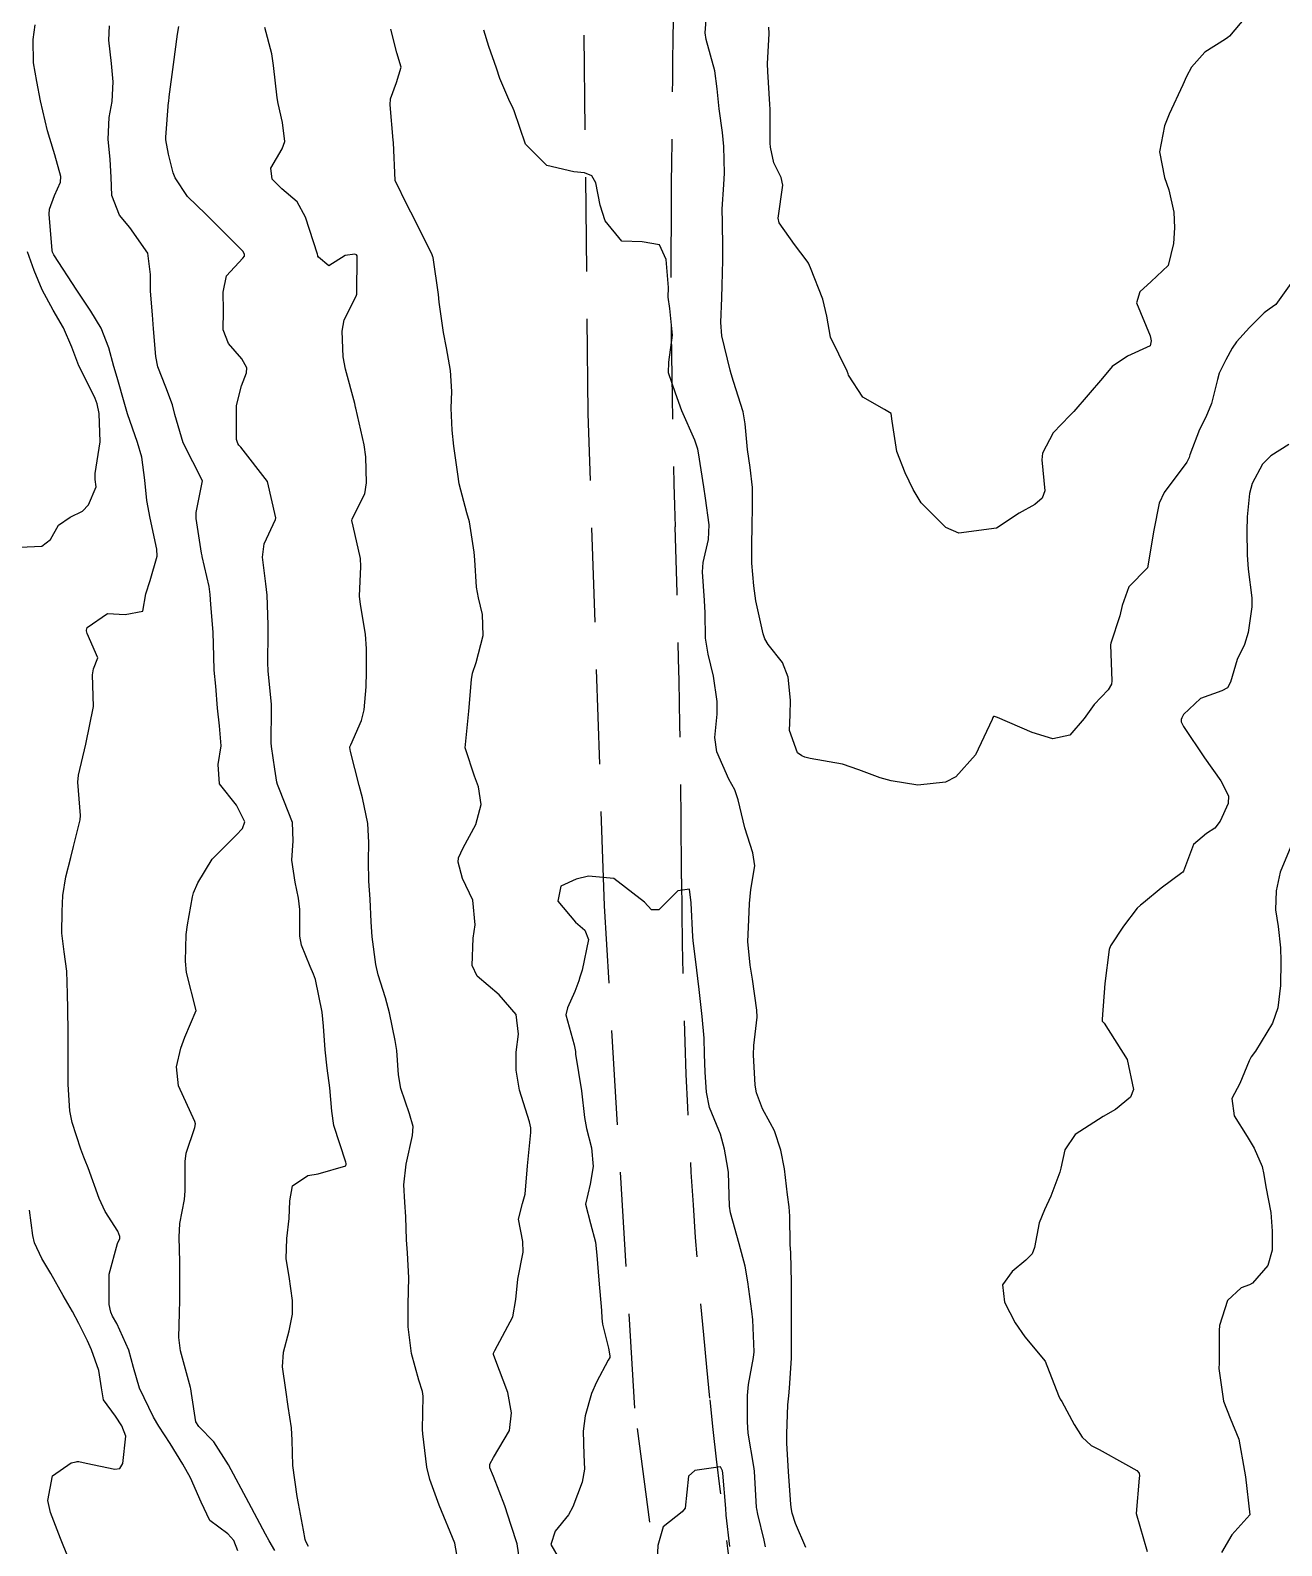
# Model space of a CAD drawing. Header units: metres. Extents: x 298520 to 308411, y 7433745 to 7450750.
# Drawn here: x 305179.6 to 305245.7, y 7438312.4 to 7438392.5 of the extents above; entities that cross this region are included whole.
import ezdxf

# ---------------------------------------------------------------- set-up
doc = ezdxf.new("R2010")
doc.units = ezdxf.units.M
doc.header["$LTSCALE"] = 10
doc.linetypes.add('DASHED', pattern=[0.75, 0.5, -0.25])
for name, color, linetype in [('Curvas de Nivel 1m', 11, 'Continuous'), ('Curvas de Nivel 5m', 15, 'Continuous'), ('Vias Secundárias', 230, 'DASHED')]:
    doc.layers.add(name, color=color, linetype=linetype)

msp = doc.modelspace()

# ---------------------------------------------------------------- linework, layer by layer
at = {"layer": 'Curvas de Nivel 1m', "flags": 128}
for points, elevation in [([(305246.793, 7438380), (305245.382, 7438378.021), (305245.028, 7438377.767), (305244.766, 7438377.581), (305243.984, 7438376.808), (305243.295, 7438376.044), (305243.067, 7438375.719), (305242.733, 7438375.103), (305242.386, 7438374.393), (305242.291, 7438374.054), (305241.988, 7438372.78), (305241.676, 7438372.06), (305241.343, 7438371.413), (305240.841, 7438370.068), (305240.801, 7438369.94), (305240.669, 7438369.688), (305239.479, 7438368.088), (305239.217, 7438367.518), (305238.939, 7438366.095), (305238.603, 7438364.1), (305237.615, 7438363.087), (305237.255, 7438362.113), (305237.127, 7438361.562), (305236.658, 7438360.119), (305236.646, 7438360.025), (305236.717, 7438358.118), (305236.697, 7438357.951), (305236.526, 7438357.644), (305235.776, 7438356.869), (305235.243, 7438356.139), (305234.494, 7438355.256), (305233.599, 7438355.052), (305232.495, 7438355.401), (305230.663, 7438356.188), (305230.504, 7438356.247), (305230.453, 7438356.241), (305230.42, 7438356.191), (305230.394, 7438356.084), (305229.508, 7438354.205), (305228.471, 7438353.057), (305227.924, 7438352.77), (305226.467, 7438352.611), (305225.049, 7438352.841), (305224.47, 7438352.998), (305223.337, 7438353.419), (305222.477, 7438353.72), (305220.762, 7438354.025), (305220.481, 7438354.096), (305220.329, 7438354.159), (305220.099, 7438354.316), (305219.676, 7438355.503), (305219.705, 7438356.322), (305219.735, 7438357.101), (305219.599, 7438358.324), (305219.309, 7438359.097), (305218.55, 7438360.037), (305218.371, 7438360.342), (305218.282, 7438360.617), (305217.899, 7438362.347), (305217.785, 7438363.154), (305217.683, 7438364.349), (305217.684, 7438365.277), (305217.703, 7438366.349), (305217.722, 7438367.264), (305217.727, 7438368.349), (305217.603, 7438369.411), (305217.458, 7438370.352), (305217.329, 7438371.718), (305217.231, 7438372.355), (305216.719, 7438373.947), (305216.593, 7438374.361), (305216.543, 7438374.543), (305216.097, 7438376.366), (305216.05, 7438377.071), (305216.099, 7438378.367), (305216.121, 7438379.025), (305216.15, 7438380.366), (305216.151, 7438381.018), (305216.131, 7438382.367), (305216.127, 7438383.07), (305216.203, 7438384.366), (305216.241, 7438384.974), (305216.208, 7438386.367), (305216.132, 7438387.109), (305215.955, 7438388.369), (305215.846, 7438389.428), (305215.725, 7438390.372), (305215.278, 7438392.028), (305215.224, 7438392.377), (305215.335, 7438393.999)], 733), ([(305190.516, 7438312.123), (305190.301, 7438312.667), (305189.986, 7438313.02), (305189.039, 7438313.73), (305188.588, 7438314.691), (305188.022, 7438315.985), (305187.618, 7438316.704), (305186.947, 7438317.808), (305186.35, 7438318.717), (305186.058, 7438319.201), (305185.325, 7438320.727), (305185.009, 7438321.811), (305184.763, 7438322.733), (305184.117, 7438324.147), (305183.902, 7438324.525), (305183.812, 7438324.745), (305183.724, 7438325.152), (305183.724, 7438326.746), (305184.169, 7438328.374), (305184.28, 7438328.631), (305184.286, 7438328.739), (305184.176, 7438329.033), (305183.504, 7438330.068), (305183.194, 7438330.755), (305182.608, 7438332.373), (305182.452, 7438332.767), (305182.388, 7438332.931), (305182.229, 7438333.36), (305181.773, 7438334.775), (305181.635, 7438335.393), (305181.555, 7438336.777), (305181.552, 7438337.506), (305181.548, 7438338.777), (305181.551, 7438339.526), (305181.529, 7438340.778), (305181.521, 7438341.582), (305181.488, 7438342.779), (305181.337, 7438343.797), (305181.217, 7438344.781), (305181.229, 7438345.933), (305181.273, 7438346.781), (305181.425, 7438347.757), (305181.687, 7438348.777), (305181.837, 7438349.357), (305182.189, 7438350.772), (305182.202, 7438351.006), (305182.069, 7438352.774), (305182.1, 7438353.14), (305182.483, 7438354.77), (305182.89, 7438356.764), (305182.848, 7438358.445), (305182.892, 7438358.765), (305183.118, 7438359.341), (305182.551, 7438360.626), (305182.523, 7438360.77), (305182.526, 7438360.797), (305182.556, 7438360.949), (305183.632, 7438361.689), (305184.566, 7438361.629), (305185.494, 7438361.806), (305185.66, 7438362.729), (305185.886, 7438363.431), (305186.265, 7438364.723), (305186.247, 7438365.083), (305185.879, 7438366.727), (305185.708, 7438367.658), (305185.613, 7438368.73), (305185.442, 7438369.955), (305185.224, 7438370.734), (305184.695, 7438372.245), (305184.548, 7438372.742), (305184.136, 7438374.168), (305183.963, 7438374.751), (305183.709, 7438375.732), (305183.296, 7438376.762), (305182.756, 7438377.663), (305182.018, 7438378.778), (305180.791, 7438380.642), (305180.725, 7438380.791), (305180.701, 7438380.885), (305180.549, 7438382.793), (305180.564, 7438383.054), (305180.833, 7438383.782), (305181.142, 7438384.485), (305181.162, 7438384.787), (305180.854, 7438385.937), (305180.577, 7438386.793), (305180.453, 7438387.21), (305180.098, 7438388.798), (305179.889, 7438389.814), (305179.728, 7438390.802), (305179.701, 7438392.033), (305179.804, 7438392.801)], 727), ([(305192.481, 7438312.14), (305192.178, 7438312.648), (305191.986, 7438313.001), (305191.105, 7438314.659), (305190.033, 7438316.67), (305189.258, 7438317.895), (305188.466, 7438318.694), (305188.301, 7438318.941), (305188.07, 7438320.448), (305188.028, 7438320.7), (305188.012, 7438320.762), (305187.496, 7438322.706), (305187.409, 7438323.408), (305187.446, 7438324.707), (305187.46, 7438325.38), (305187.461, 7438326.707), (305187.461, 7438327.406), (305187.423, 7438328.708), (305187.457, 7438329.43), (305187.696, 7438330.705), (305187.743, 7438331.161), (305187.73, 7438332.705), (305187.782, 7438333.15), (305188.241, 7438334.508), (305188.275, 7438334.7), (305188.245, 7438334.824), (305187.387, 7438336.709), (305187.272, 7438337.721), (305187.515, 7438338.708), (305187.726, 7438339.278), (305188.313, 7438340.7), (305187.816, 7438342.705), (305187.758, 7438343.297), (305187.798, 7438344.706), (305187.855, 7438345.221), (305188.119, 7438346.703), (305188.181, 7438346.916), (305188.4, 7438347.445), (305189.164, 7438348.689), (305190.426, 7438349.968), (305190.775, 7438350.321), (305190.894, 7438350.665), (305190.446, 7438351.551), (305189.555, 7438352.684), (305189.48, 7438353.692), (305189.648, 7438354.683), (305189.551, 7438355.742), (305189.451, 7438356.686), (305189.365, 7438357.842), (305189.275, 7438358.689), (305189.254, 7438359.403), (305189.222, 7438360.69), (305189.101, 7438362.166), (305189.054, 7438362.693), (305188.997, 7438363.104), (305188.636, 7438364.699), (305188.632, 7438364.728), (305188.605, 7438364.871), (305188.313, 7438366.703), (305188.314, 7438367.017), (305188.653, 7438368.7), (305187.628, 7438370.71), (305187.198, 7438372.213), (305187.071, 7438372.716), (305186.712, 7438373.659), (305186.301, 7438374.724), (305186.178, 7438375.276), (305186.059, 7438376.727), (305186.005, 7438377.476), (305185.905, 7438378.729), (305185.902, 7438379.609), (305185.761, 7438380.73), (305184.813, 7438382.087), (305184.273, 7438382.748), (305183.858, 7438383.779), (305183.82, 7438384.755), (305183.777, 7438385.681), (305183.662, 7438386.758), (305183.726, 7438387.912), (305183.877, 7438388.755), (305183.939, 7438389.79), (305183.849, 7438390.756), (305183.696, 7438391.994), (305183.736, 7438392.758)], 728), ([(305194.251, 7438312.354), (305194.109, 7438312.628), (305194.084, 7438312.728), (305193.989, 7438313.215), (305193.72, 7438314.633), (305193.652, 7438314.99), (305193.43, 7438316.636), (305193.399, 7438317.982), (305193.354, 7438318.63), (305193.185, 7438319.754), (305193.059, 7438320.635), (305192.883, 7438321.846), (305192.93, 7438322.638), (305193.237, 7438323.756), (305193.404, 7438324.631), (305193.412, 7438325.353), (305193.242, 7438326.634), (305193.083, 7438327.557), (305193.102, 7438328.636), (305193.239, 7438329.69), (305193.261, 7438330.634), (305193.412, 7438331.424), (305194.213, 7438331.973), (305194.767, 7438332.062), (305196.221, 7438332.474), (305196.244, 7438332.578), (305196.243, 7438332.6), (305196.224, 7438332.675), (305195.595, 7438334.606), (305195.497, 7438335.364), (305195.387, 7438336.609), (305195.24, 7438337.654), (305195.129, 7438338.612), (305195.053, 7438339.865), (305194.981, 7438340.613), (305194.621, 7438342.335), (305194.525, 7438342.618), (305194.347, 7438343.025), (305193.88, 7438344.149), (305193.794, 7438344.629), (305193.791, 7438346.043), (305193.734, 7438346.63), (305193.554, 7438347.474), (305193.379, 7438348.636), (305193.453, 7438349.664), (305193.404, 7438350.635), (305192.728, 7438352.376), (305192.611, 7438352.648), (305192.587, 7438352.771), (305192.471, 7438353.451), (305192.3, 7438354.652), (305192.284, 7438354.853), (305192.302, 7438356.652), (305192.292, 7438356.866), (305192.122, 7438358.654), (305192.108, 7438359.084), (305192.132, 7438360.654), (305192.128, 7438361.086), (305192.064, 7438362.655), (305191.998, 7438363.247), (305191.818, 7438364.658), (305191.904, 7438365.363), (305192.503, 7438366.651), (305192.532, 7438366.743), (305192.092, 7438368.656), (305190.671, 7438370.477), (305190.578, 7438370.578), (305190.519, 7438370.672), (305190.458, 7438370.891), (305190.455, 7438372.674), (305190.713, 7438373.727), (305190.979, 7438374.409), (305190.989, 7438374.667), (305190.728, 7438375.147), (305190.02, 7438375.965), (305189.753, 7438376.685), (305189.756, 7438377.682), (305189.751, 7438378.68), (305189.92, 7438379.54), (305190.791, 7438380.477), (305190.876, 7438380.585), (305190.878, 7438380.669), (305190.795, 7438380.82), (305188.939, 7438382.689), (305188.824, 7438382.792), (305187.863, 7438383.735), (305187.212, 7438384.714), (305187.11, 7438384.981), (305186.855, 7438385.975), (305186.716, 7438386.721), (305186.717, 7438386.87), (305186.863, 7438388.72), (305186.866, 7438388.748), (305186.896, 7438389.007), (305187.118, 7438390.717), (305187.336, 7438392.315), (305187.404, 7438392.713)], 729), ([(305205.507, 7438310.939), (305205.285, 7438312.49), (305204.967, 7438313.47), (305204.626, 7438314.501), (305204.026, 7438316.058), (305203.842, 7438316.512), (305203.842, 7438316.705), (305204.038, 7438317.064), (305204.887, 7438318.497), (305204.99, 7438319.424), (305204.784, 7438320.499), (305204.1, 7438322.305), (305204.035, 7438322.511), (305204.034, 7438322.581), (305204.105, 7438322.715), (305205.053, 7438324.496), (305205.219, 7438325.412), (305205.314, 7438326.493), (305205.6, 7438327.921), (305205.59, 7438328.489), (305205.359, 7438329.667), (305205.567, 7438330.489), (305205.7, 7438330.988), (305205.831, 7438332.486), (305206.006, 7438334.249), (305206.011, 7438334.482), (305205.927, 7438334.804), (305205.414, 7438336.489), (305205.229, 7438337.545), (305205.239, 7438338.491), (305205.353, 7438339.439), (305205.227, 7438340.491), (305204.328, 7438341.516), (305203.178, 7438342.517), (305202.897, 7438343.071), (305202.95, 7438344.521), (305203.066, 7438345.216), (305202.935, 7438346.522), (305202.4, 7438347.679), (305202.166, 7438348.532), (305202.189, 7438348.759), (305202.421, 7438349.29), (305203.106, 7438350.52), (305203.373, 7438351.592), (305203.233, 7438352.518), (305203.028, 7438353.082), (305202.547, 7438354.529), (305202.543, 7438354.588), (305202.726, 7438356.527), (305202.863, 7438358.189), (305202.927, 7438358.524), (305203.119, 7438359.102), (305203.49, 7438360.516), (305203.457, 7438361.63), (305203.243, 7438362.52), (305203.141, 7438363.074), (305203.039, 7438364.523), (305203.011, 7438364.928), (305202.759, 7438366.528), (305202.63, 7438367.002), (305202.226, 7438368.534), (305202.14, 7438369.053), (305201.941, 7438370.537), (305201.84, 7438371.384), (305201.803, 7438372.539), (305201.822, 7438373.429), (305201.765, 7438374.54), (305201.551, 7438375.725), (305201.387, 7438376.544), (305201.17, 7438378.143), (305201.12, 7438378.547), (305200.842, 7438380.5), (305200.831, 7438380.55), (305200.794, 7438380.65), (305199.835, 7438382.565), (305199.492, 7438383.232), (305198.843, 7438384.58), (305198.744, 7438386.581), (305198.734, 7438386.712), (305198.576, 7438388.583), (305198.586, 7438388.894), (305198.905, 7438389.763), (305199.149, 7438390.576), (305198.924, 7438391.334), (305198.607, 7438392.583)], 731), ([(305243.771, 7438393.218), (305242.935, 7438392.217), (305242.846, 7438392.139), (305242.72, 7438392.052), (305241.634, 7438391.355), (305240.918, 7438390.568), (305240.664, 7438390.074), (305240.463, 7438389.631), (305239.746, 7438388.087), (305239.501, 7438387.473), (305239.233, 7438386.094), (305239.505, 7438384.745), (305239.725, 7438384.087), (305239.998, 7438382.91), (305240.031, 7438382.082), (305239.975, 7438381.253), (305239.691, 7438380.087), (305238.784, 7438379.238), (305238.201, 7438378.684), (305238.021, 7438378.108), (305238.747, 7438376.373), (305238.793, 7438376.099), (305238.74, 7438375.842), (305237.548, 7438375.298), (305236.729, 7438374.739), (305236.213, 7438374.128), (305234.705, 7438372.367), (305234.603, 7438372.252), (305234.496, 7438372.152), (305233.619, 7438371.231), (305233.05, 7438370.166), (305233.02, 7438369.816), (305233.17, 7438368.165), (305233.035, 7438367.779), (305232.642, 7438367.455), (305231.819, 7438366.994), (305230.623, 7438366.19), (305228.62, 7438365.94), (305227.942, 7438366.227), (305226.642, 7438367.538), (305226.208, 7438368.244), (305225.782, 7438369.128), (305225.348, 7438370.253), (305225.105, 7438371.848), (305225.055, 7438372.256), (305224.705, 7438372.468), (305223.556, 7438373.122), (305222.802, 7438374.289), (305222.783, 7438374.348), (305222.725, 7438374.495), (305221.837, 7438376.299), (305221.649, 7438377.412), (305221.431, 7438378.303), (305220.789, 7438379.96), (305220.686, 7438380.205), (305220.615, 7438380.313), (305219.935, 7438381.195), (305219.134, 7438382.335), (305219.08, 7438382.591), (305219.319, 7438384.333), (305219.242, 7438384.729), (305218.855, 7438385.506), (305218.673, 7438386.342), (305218.655, 7438386.553), (305218.647, 7438388.342), (305218.642, 7438388.596), (305218.53, 7438390.344), (305218.519, 7438390.742), (305218.597, 7438392.343), (305218.591, 7438392.691)], 734), ([(305220.545, 7438312.304), (305219.996, 7438313.577), (305219.812, 7438314.123), (305219.776, 7438314.313), (305219.747, 7438314.573), (305219.632, 7438316.316), (305219.544, 7438317.813), (305219.535, 7438318.318), (305219.596, 7438319.845), (305219.633, 7438320.317), (305219.672, 7438320.723), (305219.78, 7438322.315), (305219.79, 7438323.985), (305219.785, 7438324.315), (305219.777, 7438324.667), (305219.777, 7438326.316), (305219.739, 7438327.887), (305219.72, 7438328.317), (305219.69, 7438329.819), (305219.655, 7438330.318), (305219.574, 7438330.948), (305219.42, 7438332.322), (305219.223, 7438333.315), (305218.885, 7438334.33), (305218.662, 7438334.749), (305218.254, 7438335.487), (305217.94, 7438336.343), (305217.866, 7438336.747), (305217.768, 7438338.345), (305217.793, 7438338.85), (305217.962, 7438340.344), (305217.946, 7438340.716), (305217.716, 7438342.346), (305217.599, 7438343.099), (305217.475, 7438344.349), (305217.521, 7438345.495), (305217.565, 7438346.348), (305217.642, 7438347.1), (305217.845, 7438348.346), (305217.744, 7438349.023), (305217.313, 7438350.351), (305216.972, 7438351.838), (305216.783, 7438352.357), (305216.469, 7438352.931), (305215.833, 7438354.367), (305215.724, 7438355.134), (305215.851, 7438356.367), (305215.849, 7438357.031), (305215.662, 7438358.369), (305215.387, 7438359.529), (305215.239, 7438360.373), (305215.223, 7438361.724), (305215.193, 7438362.374), (305215.083, 7438363.891), (305215.12, 7438364.375), (305215.395, 7438365.592), (305215.433, 7438366.372), (305215.243, 7438367.775), (305215.151, 7438368.375), (305214.868, 7438370.181), (305214.824, 7438370.378), (305214.68, 7438370.844), (305213.989, 7438372.391), (305213.649, 7438373.332), (305213.278, 7438374.402), (305213.306, 7438374.979), (305213.496, 7438376.399), (305213.351, 7438377.814), (305213.271, 7438378.403), (305213.289, 7438378.913), (305213.157, 7438380.405), (305212.804, 7438381.176), (305211.885, 7438381.341), (305210.807, 7438381.365), (305209.93, 7438382.443), (305209.662, 7438383.279), (305209.446, 7438384.451), (305209.222, 7438384.83), (305208.848, 7438384.977), (305208.273, 7438385.041), (305206.852, 7438385.377), (305205.716, 7438386.491), (305205.123, 7438388.264), (305205.023, 7438388.499), (305204.895, 7438388.738), (305204.366, 7438389.967), (305204.185, 7438390.511), (305203.787, 7438391.66), (305203.519, 7438392.521)], 732), ([(305178.607, 7438365.18), (305180.154, 7438365.248), (305180.611, 7438365.6), (305181.046, 7438366.358), (305181.656, 7438366.78), (305182.306, 7438367.095), (305182.633, 7438367.43), (305183.029, 7438368.382), (305182.984, 7438368.765), (305182.984, 7438369.092), (305183.236, 7438370.762), (305183.191, 7438372.267), (305183.088, 7438372.764), (305182.987, 7438373.047), (305182.711, 7438373.601), (305182.122, 7438374.776), (305181.74, 7438375.773), (305181.306, 7438376.784), (305180.757, 7438377.728), (305180.181, 7438378.796), (305179.763, 7438379.82), (305179.404, 7438380.804)], 726), ([(305246.066, 7438370.626), (305245.117, 7438370.023), (305244.668, 7438369.586), (305244.128, 7438368.565), (305243.994, 7438368.037), (305243.869, 7438366.803), (305243.853, 7438366.038), (305243.86, 7438364.788), (305243.914, 7438364.037), (305244.111, 7438362.512), (305244.109, 7438362.035), (305243.913, 7438360.686), (305243.716, 7438360.038), (305243.341, 7438359.246), (305242.982, 7438358.046), (305242.821, 7438357.755), (305242.526, 7438357.59), (305241.399, 7438357.182), (305240.507, 7438356.351), (305240.411, 7438356.165), (305240.383, 7438356.072), (305240.378, 7438355.948), (305240.499, 7438355.713), (305241.612, 7438354.059), (305242.471, 7438352.841), (305242.88, 7438352.046), (305242.865, 7438351.638), (305242.443, 7438350.704), (305242.159, 7438350.331), (305241.713, 7438350.057), (305241.022, 7438349.469), (305240.499, 7438348.069), (305240.468, 7438348.014), (305240.411, 7438347.975), (305239.316, 7438347.17), (305238.387, 7438346.384), (305238.226, 7438346.261), (305238.054, 7438346.103), (305237.336, 7438345.147), (305236.643, 7438344.117), (305236.568, 7438343.911), (305236.343, 7438342.12), (305236.202, 7438340.235), (305236.206, 7438340.122), (305236.261, 7438340.07), (305236.312, 7438340.026), (305237.52, 7438338.108), (305237.864, 7438336.51), (305237.698, 7438336.106), (305236.911, 7438335.458), (305236.253, 7438335.096), (305234.77, 7438334.142), (305234.235, 7438333.328), (305234.022, 7438332.355), (305233.966, 7438332.153), (305233.489, 7438330.872), (305233.146, 7438330.16), (305232.874, 7438329.475), (305232.632, 7438328.165), (305232.503, 7438327.831), (305232.163, 7438327.491), (305231.444, 7438326.887), (305230.935, 7438326.182), (305231.04, 7438325.274), (305231.607, 7438324.175), (305232.116, 7438323.446), (305233.185, 7438322.159), (305233.888, 7438320.339), (305233.99, 7438320.151), (305234.072, 7438320.015), (305234.726, 7438318.807), (305235.138, 7438318.134), (305235.624, 7438317.701), (305236.047, 7438317.48), (305237.434, 7438316.711), (305238.036, 7438316.365), (305238.161, 7438316.225), (305238.171, 7438316.098), (305238.159, 7438315.971), (305238.003, 7438314.1), (305238.575, 7438312.094)], 732), ([(305246.433, 7438350), (305245.604, 7438348.012), (305245.396, 7438347.017), (305245.356, 7438346.015), (305245.499, 7438345.138), (305245.62, 7438344.011), (305245.645, 7438343.3), (305245.626, 7438342.011), (305245.494, 7438340.844), (305245.207, 7438340.017), (305244.298, 7438338.549), (305244.078, 7438338.249), (305243.963, 7438338.033), (305243.483, 7438336.83), (305243.049, 7438336.042), (305243.17, 7438335.125), (305243.86, 7438334.034), (305244.237, 7438333.407), (305244.653, 7438332.449), (305244.742, 7438332.022), (305244.856, 7438331.378), (305245.114, 7438330.016), (305245.188, 7438329.02), (305245.183, 7438328.015), (305244.966, 7438327.213), (305244.147, 7438326.284), (305243.985, 7438326.192), (305243.543, 7438326.036), (305242.819, 7438325.361), (305242.404, 7438324.047), (305242.386, 7438323.781), (305242.383, 7438322.047), (305242.373, 7438321.773), (305242.607, 7438320.045), (305242.961, 7438319.144), (305243.422, 7438318.036), (305243.729, 7438316.332), (305243.77, 7438316.033), (305244.003, 7438314.03), (305243.061, 7438312.97), (305242.514, 7438312.045)], 731), ([(305218.404, 7438312.334), (305218.34, 7438312.688), (305218, 7438314.058), (305217.942, 7438314.341), (305217.931, 7438314.414), (305217.819, 7438316.342), (305217.785, 7438316.592), (305217.501, 7438318.346), (305217.455, 7438318.95), (305217.455, 7438320.346), (305217.506, 7438320.921), (305217.771, 7438322.343), (305217.805, 7438322.644), (305217.741, 7438324.344), (305217.68, 7438324.794), (305217.479, 7438326.347), (305217.334, 7438327.176), (305217.009, 7438328.352), (305216.556, 7438329.989), (305216.499, 7438330.357), (305216.447, 7438332.131), (305216.424, 7438332.358), (305216.233, 7438333.356), (305216.025, 7438334.148), (305215.944, 7438334.364), (305215.446, 7438335.563), (305215.29, 7438336.375), (305215.22, 7438337.435), (305215.189, 7438338.377), (305215.161, 7438339.237), (305215.063, 7438340.379), (305214.909, 7438341.806), (305214.835, 7438342.383), (305214.782, 7438342.818), (305214.591, 7438344.387), (305214.571, 7438344.593), (305214.485, 7438346.388), (305214.394, 7438347.104), (305213.774, 7438347.014), (305213.155, 7438346.402), (305212.769, 7438346.016), (305212.379, 7438346.014), (305212.012, 7438346.414), (305210.401, 7438347.668), (305209.052, 7438347.801), (305208.401, 7438347.634), (305207.591, 7438347.272), (305207.43, 7438346.47), (305208.372, 7438345.363), (305208.86, 7438344.945), (305209.058, 7438344.45), (305208.72, 7438342.827), (305208.603, 7438342.456), (305208.537, 7438342.26), (305208.331, 7438341.695), (305207.945, 7438340.837), (305207.851, 7438340.465), (305208.297, 7438338.879), (305208.368, 7438338.534), (305208.359, 7438338.459), (305208.358, 7438338.393), (305208.675, 7438336.454), (305208.838, 7438335.04), (305208.95, 7438334.449), (305209.216, 7438333.428), (305209.308, 7438332.444), (305209.142, 7438331.513), (305208.901, 7438330.449), (305209.167, 7438329.429), (305209.427, 7438328.441), (305209.489, 7438327.763), (305209.595, 7438326.438), (305209.733, 7438324.832), (305209.756, 7438324.436), (305209.797, 7438324.113), (305210.107, 7438322.835), (305210.181, 7438322.429), (305210.175, 7438322.356), (305210.1, 7438322.205), (305209.477, 7438321.044), (305209.211, 7438320.443), (305208.884, 7438319.27), (305208.764, 7438318.449), (305208.802, 7438317.21), (305208.839, 7438316.448), (305208.712, 7438315.76), (305208.23, 7438314.457), (305207.999, 7438314.023), (305207.288, 7438313.168), (305207.065, 7438312.469), (305207.96, 7438310.912)], 731), ([(305181.953, 7438310.77), (305181.155, 7438312.778), (305180.627, 7438314.153), (305180.476, 7438314.785), (305180.718, 7438316.088), (305181.717, 7438316.773), (305181.971, 7438316.833), (305182.034, 7438316.846), (305182.121, 7438316.856), (305182.499, 7438316.763), (305184.028, 7438316.442), (305184.281, 7438316.485), (305184.451, 7438316.736), (305184.601, 7438318.181), (305184.394, 7438318.737), (305184.058, 7438319.253), (305183.421, 7438320.104), (305183.314, 7438320.751), (305183.182, 7438321.658), (305182.786, 7438322.76), (305182.569, 7438323.225), (305182.117, 7438324.152), (305181.786, 7438324.773), (305181.285, 7438325.63), (305180.635, 7438326.785), (305180.161, 7438327.585), (305179.781, 7438328.408), (305179.691, 7438328.797), (305179.516, 7438330.13)], 726)]:
    msp.add_lwpolyline(points, dxfattribs=dict(at, elevation=elevation))
at = {"layer": 'Curvas de Nivel 5m', "elevation": 730, "flags": 128}
for points in [[(305202.344, 7438310.526), (305201.983, 7438312.53), (305201.156, 7438314.538), (305200.674, 7438315.893), (305200.502, 7438316.545), (305200.29, 7438318.309), (305200.286, 7438318.548), (305200.316, 7438320.302), (305200.282, 7438320.548), (305200.082, 7438321.158), (305199.691, 7438322.556), (305199.531, 7438323.973), (305199.514, 7438324.559), (305199.518, 7438325.174), (305199.55, 7438326.559), (305199.49, 7438327.884), (305199.44, 7438328.561), (305199.407, 7438329.784), (305199.341, 7438330.563), (305199.29, 7438331.48), (305199.414, 7438332.562), (305199.759, 7438334.078), (305199.78, 7438334.557), (305199.587, 7438335.226), (305199.127, 7438336.567), (305199.012, 7438337.3), (305198.922, 7438338.571), (305198.832, 7438339.105), (305198.536, 7438340.577), (305198.325, 7438341.372), (305197.929, 7438342.584), (305197.808, 7438343.126), (305197.627, 7438344.587), (305197.575, 7438345.384), (305197.514, 7438346.589), (305197.452, 7438347.535), (305197.418, 7438348.59), (305197.437, 7438349.575), (305197.393, 7438350.59), (305197.106, 7438351.941), (305196.928, 7438352.595), (305196.481, 7438354.387), (305196.443, 7438354.6), (305196.445, 7438354.638), (305196.484, 7438354.735), (305197.058, 7438356.034), (305197.204, 7438356.593), (305197.304, 7438357.809), (305197.328, 7438358.592), (305197.315, 7438359.822), (305197.27, 7438360.593), (305197.008, 7438362.165), (305196.958, 7438362.596), (305197.021, 7438364.174), (305196.998, 7438364.596), (305196.62, 7438366.296), (305196.554, 7438366.601), (305196.556, 7438366.669), (305196.626, 7438366.831), (305197.228, 7438368.01), (305197.323, 7438368.593), (305197.285, 7438369.976), (305197.193, 7438370.595), (305196.76, 7438372.541), (305196.746, 7438372.6), (305196.705, 7438372.787), (305196.206, 7438374.605), (305196.087, 7438375.248), (305196.027, 7438376.607), (305196.144, 7438377.214), (305196.771, 7438378.454), (305196.81, 7438378.562), (305196.813, 7438378.6), (305196.827, 7438380.565), (305196.822, 7438380.6), (305196.794, 7438380.65), (305196.709, 7438380.686), (305196.198, 7438380.606), (305195.333, 7438380.069), (305194.792, 7438380.522), (305194.754, 7438380.582), (305194.744, 7438380.621), (305194.729, 7438380.686), (305194.089, 7438382.631), (305193.65, 7438383.457), (305192.838, 7438384.144), (305192.332, 7438384.655), (305192.27, 7438385.235), (305192.859, 7438386.258), (305193.002, 7438386.648), (305192.878, 7438387.65), (305192.65, 7438388.652), (305192.603, 7438388.945), (305192.407, 7438390.655), (305192.309, 7438391.269), (305191.949, 7438392.66)], [(305216.517, 7438312.355), (305216.336, 7438314.02), (305216.306, 7438314.357), (305216.159, 7438316.23), (305216.138, 7438316.359), (305216.035, 7438316.561), (305214.665, 7438316.381), (305214.339, 7438316.074), (305214.168, 7438314.388), (305214.001, 7438314.194), (305212.997, 7438313.396), (305212.725, 7438312.403), (305212.681, 7438311.694)]]:
    msp.add_lwpolyline(points, dxfattribs=at)
at = {"layer": 'Vias Secundárias', "elevation": 750.125}
msp.add_lwpolyline([(305213.632, 7438401.769, 0.000951), (305213.431, 7438384.453, 0.010391), (305213.632, 7438366.259, -0.006928), (305213.967, 7438347.649, 0.02507), (305215.462, 7438320.113, 0.022565), (305219.234, 7438295.07, -0.014182), (305222.33, 7438276.621), (305226.844, 7438252.481), (305230.615, 7438237.394), (305233.713, 7438223.255), (305236.877, 7438196.254), (305238.693, 7438178.269), (305239.836, 7438159.607), (305240.306, 7438139.879), (305239.43, 7438126.012), (305237.477, 7438111.062), (305234.85, 7438095.578, 0.071406), (305234.647, 7438087.62, 0.268363), (305240.771, 7438079.419, 0.153271), (305246.088, 7438078.882, -0.011763), (305266.969, 7438082.678, 0.030307), (305270.259, 7438083.403, -0.13966)], format="xyb", dxfattribs=at)
at = {"layer": 'Vias Secundárias'}
msp.add_lwpolyline([(305235.697, 7438163.315), (305233.234, 7438190.848), (305230.022, 7438213.972), (305229.163, 7438220.746), (305226.808, 7438234.426), (305221.99, 7438253.713), (305218.026, 7438275.046), (305214.281, 7438298.772), (305211.497, 7438319.673), (305209.891, 7438346.227), (305209.037, 7438372.26), (305208.824, 7438393.046, 0.041182)], format="xyb", dxfattribs=at)

doc.saveas('drawing.dxf')
